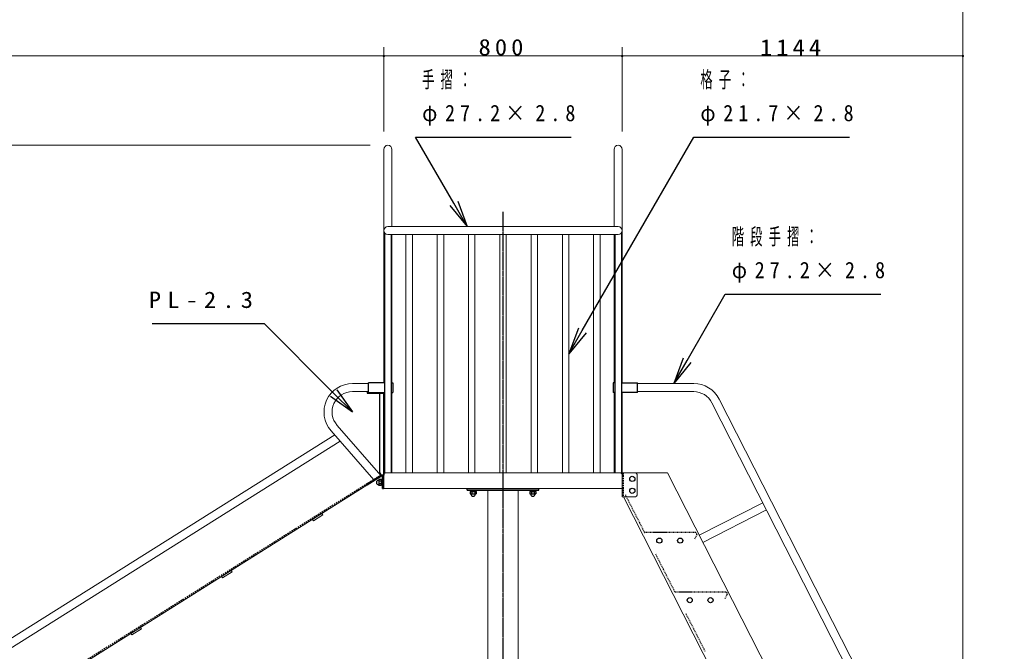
# Model space of a CAD drawing. Units: millimetres at full size. Extents: x -11723 to 0, y -1854 to 8010.
# Drawn here: x -8377 to -5085, y 3601 to 5722 of the extents above; entities that cross this region are included whole.
import ezdxf

# ---------------------------------------------------------------- set-up
doc = ezdxf.new("R2010")
doc.units = ezdxf.units.MM
for name, pattern in [('USER1', [4.5, 2.5, -2]), ('USER2', [6, 3, -1, 1, -1]), ('USER4', [8, 5, -3])]:
    doc.linetypes.add(name, pattern=pattern)
doc.layers.add('線', color=2, linetype='Continuous', lineweight=25)
doc.layers.add('補助', color=2, linetype='Continuous', lineweight=13)
doc.styles.add('ＭＳ ゴシック', font='')
doc.styles.get('ＭＳ ゴシック').set_extended_font_data('MS Gothic')

# ---------------------------------------------------------------- blocks, each defined once
blk = doc.blocks.new('dimension_origin')
at = {"color": 0, "linetype": 'Continuous', "lineweight": -2}
blk.add_circle((0, 0), 1.25, dxfattribs=at)

msp = doc.modelspace()

# ---------------------------------------------------------------- linework, layer by layer
at = {"layer": '線', "color": 7, "lineweight": 13}
for p, q in [((-7154.48, 5286.4), (-7154.48, 4502.575)), ((-7127.28, 5286.4), (-7127.28, 5027.2)), ((-6381.68, 5286.4), (-6381.68, 5027.2)), ((-6354.48, 5286.4), (-6354.48, 4502.575)), ((-7140.88, 5027.2), (-6368.08, 5027.2)), ((-7140.88, 5000), (-6368.08, 5000)), ((-7127.28, 5000), (-7127.28, 4502.575)), ((-7080.33, 5000), (-7080.33, 4200)), ((-7058.63, 5000), (-7058.63, 4200)), ((-6975.33, 5000), (-6975.33, 4200)), ((-6953.63, 5000), (-6953.63, 4200)), ((-6870.33, 5000), (-6870.33, 4200)), ((-6848.63, 5000), (-6848.63, 4200)), ((-6765.33, 5000), (-6765.33, 4200)), ((-6743.63, 5000), (-6743.63, 4200)), ((-6660.33, 5000), (-6660.33, 4200)), ((-6638.63, 5000), (-6638.63, 4200)), ((-6555.33, 5000), (-6555.33, 4200)), ((-6533.63, 5000), (-6533.63, 4200)), ((-6450.33, 5000), (-6450.33, 4200)), ((-6428.63, 5000), (-6428.63, 4200)), ((-6381.68, 5000), (-6381.68, 4502.575)), ((-7259.903, 4500.093), (-7206.28, 4500.093)), ((-6302.68, 4500), (-6114.247, 4500)), ((-7259.692, 4472.893), (-7206.28, 4472.893)), ((-7154.48, 4470.225), (-7154.48, 4200)), ((-7127.28, 4470.225), (-7127.28, 4200)), ((-6381.68, 4470.225), (-6381.68, 4200)), ((-6354.48, 4470.225), (-6354.48, 4200)), ((-6302.68, 4472.8), (-6114.247, 4472.8)), ((-6029.067, 4447.801), (-5208.048, 2836.461)), ((-6053.302, 4435.453), (-5232.283, 2824.113)), ((-7164.846, 4191.127), (-7311.314, 4359.619)), ((-9851.009, 2736.339), (-7319.419, 4327.483)), ((-7188.153, 4176.479), (-7331.842, 4341.774)), ((-9836.534, 2713.31), (-7301.359, 4306.707)), ((-7212.706, 4161.047), (-7163.641, 4191.885)), ((-7211.003, 4158.337), (-7161.938, 4189.176)), ((-7160.513, 4193.036), (-7166.506, 4193.036)), ((-7154.48, 4200), (-6354.48, 4200)), ((-7154.48, 4147.7), (-7154.48, 4192.7)), ((-6309.48, 4200), (-6354.48, 4200)), ((-6354.48, 4200), (-6354.48, 4120)), ((-6354.48, 4192.7), (-6354.48, 4147.7)), ((-6350.48, 4200), (-6202.691, 4200)), ((-6304.48, 4195), (-6304.48, 4125)), ((-6202.691, 4200), (-5084.93, 2006.27)), ((-9744.581, 2567.007), (-7211.482, 4159.099)), ((-7212.706, 4161.047), (-7211.003, 4158.337)), ((-7154.48, 4147.7), (-6354.48, 4147.7)), ((-6805.28, 1630), (-6805.28, 4141.7)), ((-6703.68, 1630), (-6703.68, 4141.7)), ((-6354.48, 4120), (-6309.48, 4120)), ((-6350.48, 4120), (-5234.619, 1930)), ((-5882.216, 4099.678), (-6096.058, 3990.72)), ((-5869.868, 4075.442), (-6083.709, 3966.485))]:
    msp.add_line(p, q, dxfattribs=at)
at = {"layer": '線', "color": 20, "linetype": 'USER2'}
msp.add_line((-6754.48, 1430), (-6754.48, 5077.2), dxfattribs=at)
at = {"layer": '線'}
for p, q in [((-7151.73, 5005.4), (-7151.73, 4200)), ((-6357.23, 5005.4), (-6357.23, 4200)), ((-7130.03, 5000), (-7130.03, 4200)), ((-6378.93, 5000), (-6378.93, 4200)), ((-7206.28, 4470.225), (-7206.28, 4502.575)), ((-7151.73, 4502.575), (-7206.28, 4502.575)), ((-7130.03, 4502.575), (-7124.705, 4502.575)), ((-7124.705, 4502.575), (-7124.705, 4470.225)), ((-6378.93, 4502.575), (-6384.255, 4502.575)), ((-6384.255, 4502.575), (-6384.255, 4470.225)), ((-6357.23, 4502.575), (-6302.68, 4502.575)), ((-6302.68, 4470.225), (-6302.68, 4502.575)), ((-7210.513, 4472.893), (-7210.513, 4467.893)), ((-7210.513, 4467.893), (-7160.513, 4467.893)), ((-7206.28, 4470.225), (-7151.73, 4470.225)), ((-7168.48, 4467.893), (-7154.48, 4467.893)), ((-7168.48, 4201.646), (-7168.48, 4467.893)), ((-7154.48, 4193.036), (-7154.48, 4467.893)), ((-7130.03, 4470.225), (-7124.705, 4470.225)), ((-6378.93, 4470.225), (-6384.255, 4470.225)), ((-6302.68, 4470.225), (-6357.23, 4470.225)), ((-7163.509, 4193.036), (-7168.48, 4201.646)), ((-7163.509, 4193.036), (-7154.48, 4193.036)), ((-7159.18, 4147.7), (-7159.18, 4187.652)), ((-7155.98, 4187.652), (-7155.98, 4147.7)), ((-7154.48, 4200), (-7154.48, 4192.7)), ((-7154.48, 4147.7), (-7154.48, 4196.2)), ((-6354.48, 4200), (-6354.48, 4192.7)), ((-7170.776, 4177.515), (-7171.68, 4175.95)), ((-7171.68, 4175.95), (-7171.68, 4159.45)), ((-7170.776, 4157.885), (-7171.68, 4159.45)), ((-7163.68, 4177.515), (-7170.776, 4177.515)), ((-7163.68, 4172.607), (-7170.776, 4172.607)), ((-7163.68, 4162.793), (-7170.776, 4162.793)), ((-7163.68, 4157.885), (-7170.776, 4157.885)), ((-7163.68, 4177.515), (-7163.68, 4157.885)), ((-7163.68, 4176.9), (-7163.68, 4158.5)), ((-7161.18, 4176.9), (-7163.68, 4176.9)), ((-7163.68, 4167.831), (-7161.18, 4168.501)), ((-7163.68, 4166.899), (-7161.18, 4167.569)), ((-7161.18, 4158.5), (-7163.68, 4158.5)), ((-7159.18, 4177.7), (-7161.18, 4177.7)), ((-7161.18, 4177.7), (-7161.18, 4157.7)), ((-7161.18, 4176.9), (-7161.18, 4158.5)), ((-7159.18, 4157.7), (-7161.18, 4157.7)), ((-7159.18, 4177.7), (-7159.18, 4157.7)), ((-7159.18, 4147.7), (-7155.98, 4147.7)), ((-7154.48, 4147.7), (-7155.98, 4147.7)), ((-6874.48, 4141.7), (-6874.48, 4147.7)), ((-6874.48, 4147.7), (-6634.48, 4147.7)), ((-6874.48, 4141.7), (-6634.48, 4141.7)), ((-6864.48, 4141.724), (-6864.48, 4139.724)), ((-6864.48, 4141.724), (-6844.48, 4141.724)), ((-6864.48, 4139.724), (-6844.48, 4139.724)), ((-6864.295, 4137.224), (-6844.665, 4137.224)), ((-6864.295, 4137.224), (-6864.295, 4130.128)), ((-6864.295, 4130.128), (-6862.73, 4129.224)), ((-6863.68, 4139.724), (-6845.28, 4139.724)), ((-6863.68, 4139.724), (-6863.68, 4137.224)), ((-6863.68, 4137.224), (-6845.28, 4137.224)), ((-6862.73, 4129.224), (-6846.23, 4129.224)), ((-6859.387, 4137.224), (-6859.387, 4130.128)), ((-6854.611, 4137.224), (-6855.281, 4139.724)), ((-6853.679, 4137.224), (-6854.349, 4139.724)), ((-6849.572, 4137.224), (-6849.572, 4130.128)), ((-6844.665, 4130.128), (-6846.23, 4129.224)), ((-6845.28, 4139.724), (-6845.28, 4137.224)), ((-6844.665, 4137.224), (-6844.665, 4130.128)), ((-6844.48, 4141.724), (-6844.48, 4139.724)), ((-6664.48, 4141.724), (-6664.48, 4139.724)), ((-6664.48, 4141.724), (-6644.48, 4141.724)), ((-6664.48, 4139.724), (-6644.48, 4139.724)), ((-6664.295, 4137.224), (-6644.665, 4137.224)), ((-6664.295, 4137.224), (-6664.295, 4130.128)), ((-6664.295, 4130.128), (-6662.73, 4129.224)), ((-6663.68, 4139.724), (-6645.28, 4139.724)), ((-6663.68, 4139.724), (-6663.68, 4137.224)), ((-6663.68, 4137.224), (-6645.28, 4137.224)), ((-6662.73, 4129.224), (-6646.23, 4129.224)), ((-6659.387, 4137.224), (-6659.387, 4130.128)), ((-6654.611, 4137.224), (-6655.281, 4139.724)), ((-6653.679, 4137.224), (-6654.349, 4139.724)), ((-6649.572, 4137.224), (-6649.572, 4130.128)), ((-6644.665, 4130.128), (-6646.23, 4129.224)), ((-6645.28, 4139.724), (-6645.28, 4137.224)), ((-6644.665, 4137.224), (-6644.665, 4130.128)), ((-6644.48, 4141.724), (-6644.48, 4139.724)), ((-6634.48, 4141.7), (-6634.48, 4147.7))]:
    msp.add_line(p, q, dxfattribs=at)
at = {"layer": '線', "color": 4, "linetype": 'USER4'}
for p, q in [((-9746.603, 2570.225), (-7164.439, 4193.155)), ((-6351.28, 4200), (-6351.28, 4120))]:
    msp.add_line(p, q, dxfattribs=at)
at = {"layer": '線', "color": 4, "linetype": 'USER1'}
for p, q in [((-6279.396, 4000.713), (-6343.677, 4126.871)), ((-6109.247, 4000.003), (-6278.238, 4000.003)), ((-6104.258, 3991.861), (-6112.2, 3976.274)), ((-6177.491, 3800.713), (-6241.772, 3926.871)), ((-6007.342, 3800.003), (-6176.333, 3800.003)), ((-6002.353, 3791.861), (-6010.295, 3776.274)), ((-6075.586, 3600.713), (-6139.867, 3726.871))]:
    msp.add_line(p, q, dxfattribs=at)
at = {"layer": '線', "color": 7, "lineweight": 13}
for points in [[(-7394.259, 4044.221), (-7391.066, 4039.142), (-7358.893, 4059.363), (-7362.086, 4064.443)], [(-7699.056, 3852.652), (-7695.863, 3847.572), (-7663.69, 3867.793), (-7666.883, 3872.873)], [(-8003.852, 3661.082), (-8000.66, 3656.002), (-7968.487, 3676.224), (-7971.679, 3681.304)]]:
    msp.add_lwpolyline(points, close=True, dxfattribs=at)
at = {"layer": '線'}
for centre in [(-6320.48, 4180), (-6320.48, 4140), (-6229.647, 3972.703), (-6159.647, 3972.703), (-6127.742, 3772.703), (-6057.742, 3772.703)]:
    msp.add_circle(centre, 8.65, dxfattribs=at)
at = {"layer": '線', "color": 7, "lineweight": 13}
for centre, radius, start, end in [((-7140.88, 5286.4), 13.6, 0, 180), ((-6368.08, 5286.4), 13.6, 0, 180), ((-7140.88, 5013.6), 13.6, 90, 270), ((-6368.08, 5013.6), 13.6, 270, 90), ((-7259.692, 4404.493), 95.6, 90, 221), ((-6114.247, 4404.4), 95.6, 27, 90), ((-7259.692, 4404.493), 68.4, 90, 221), ((-6114.247, 4404.4), 68.4, 27, 90), ((-7160.98, 4187.652), 5, 0, 122.15), ((-7160.98, 4187.652), 1.8, 0, 122.15), ((-7147.18, 4192.7), 7.3, 90, 180), ((-6361.78, 4192.7), 7.3, 0, 90), ((-6309.48, 4195), 5, 0, 90), ((-6309.48, 4125), 5, 270, 0)]:
    msp.add_arc(centre, radius, start, end, dxfattribs=at)
at = {"layer": '線'}
for centre, radius, start, end in [((-7171.68, 4167.7), 7.5, 90, 270), ((-7157.901, 4167.7), 13.779, 159.136, 200.864), ((-7166.526, 4175.061), 4.907, 150.00001, 209.99999), ((-7166.526, 4160.339), 4.907, 150.00001, 209.99999), ((-6861.841, 4134.378), 4.907, 240.00001, 299.99999), ((-6854.48, 4129.224), 7.5, 180, 0), ((-6854.48, 4143.003), 13.779, 249.136, 290.864), ((-6847.119, 4134.378), 4.907, 240.00001, 299.99999), ((-6661.841, 4134.378), 4.907, 240.00001, 299.99999), ((-6654.48, 4129.224), 7.5, 180, 0), ((-6654.48, 4143.003), 13.779, 249.136, 290.864), ((-6647.119, 4134.378), 4.907, 240.00001, 299.99999)]:
    msp.add_arc(centre, radius, start, end, dxfattribs=at)
at = {"layer": '線', "color": 4, "linetype": 'USER1'}
for centre, radius, start, end in [((-6278.238, 4001.303), 1.3, 207, 270), ((-6109.247, 3994.403), 5.6, 333, 90), ((-6176.333, 3801.303), 1.3, 207, 270), ((-6007.342, 3794.403), 5.6, 333, 90)]:
    msp.add_arc(centre, radius, start, end, dxfattribs=at)
at = {"layer": '補助'}
for p, q in [((-5210.73, 2390), (-5210.73, 5830)), ((-7154.48, 5346.4), (-7154.48, 5630)), ((-7154.48, 5346.4), (-7154.48, 5630)), ((-6354.48, 5346.4), (-6354.48, 5630)), ((-6354.48, 5346.4), (-6354.48, 5630)), ((-5210.73, 2390), (-5210.73, 5630)), ((-10597.489, 5600), (-7154.48, 5600)), ((-7154.48, 5600), (-6354.48, 5600)), ((-6354.48, 5600), (-5210.73, 5600)), ((-7200.88, 5300), (-11191.089, 5300))]:
    msp.add_line(p, q, dxfattribs=at)
at = {"layer": '補助', "lineweight": 25}
for p, q in [((-7047.685, 5327.2), (-7017.685, 5327.2)), ((-6919.48, 5105.142), (-7047.685, 5327.2)), ((-7017.685, 5327.2), (-6525.821, 5327.2)), ((-6488.63, 4677.942), (-6113.781, 5327.2)), ((-6113.781, 5327.2), (-6083.781, 5327.2)), ((-6083.781, 5327.2), (-5591.917, 5327.2)), ((-6874.48, 5027.2), (-6919.48, 5105.142)), ((-6906.49, 5112.642), (-6874.48, 5027.2)), ((-6932.47, 5097.642), (-6874.48, 5027.2)), ((-6136.451, 4577.942), (-6008.246, 4800)), ((-6008.246, 4800), (-5978.246, 4800)), ((-5978.246, 4800), (-5486.382, 4800)), ((-7585.292, 4700.093), (-7932.22, 4700.093)), ((-7555.292, 4700.093), (-7585.292, 4700.093)), ((-7323.331, 4468.133), (-7555.292, 4700.093)), ((-6501.62, 4685.442), (-6533.63, 4600)), ((-6533.63, 4600), (-6488.63, 4677.942)), ((-6475.64, 4670.442), (-6533.63, 4600)), ((-6149.442, 4585.442), (-6181.451, 4500)), ((-6181.451, 4500), (-6136.451, 4577.942)), ((-6123.461, 4570.442), (-6181.451, 4500)), ((-7312.725, 4478.739), (-7259.692, 4404.493)), ((-7333.938, 4457.526), (-7259.692, 4404.493)), ((-7259.692, 4404.493), (-7323.331, 4468.133))]:
    msp.add_line(p, q, dxfattribs=at)

# ---------------------------------------------------------------- block references
at = {"layer": '補助', "xscale": 2, "yscale": 2}
for p in [(-7154.48, 5600), (-6354.48, 5600)]:
    msp.add_blockref('dimension_origin', p, dxfattribs=at)
at = {"layer": '補助', "xscale": 2, "yscale": 2, "rotation": 180}
for p in [(-7154.48, 5600), (-6354.48, 5600), (-5210.73, 5600)]:
    msp.add_blockref('dimension_origin', p, dxfattribs=at)

# ---------------------------------------------------------------- texts
at = {"layer": '補助', "char_height": 54.99, "style": 'ＭＳ ゴシック'}
for s, insert, attachment_point in [('\\T1.33;\\W1.1;800', (-6754.48, 5601), 8), ('\\T1.33;\\W1.1;1144', (-5782.605, 5601), 8), ('\\T1.5;\\W0.55;手摺：', (-7025.935, 5548.45), 1), ('\\T1.5;\\W0.55;格子：', (-6092.031, 5548.45), 1), ('\\T1.5;\\W0.9;φ27.2×2.8', (-7025.935, 5435.95), 1), ('\\T1.5;\\W0.9;φ21.7×2.8', (-6092.031, 5435.95), 1), ('\\T1.5;\\W0.55;階段手摺：', (-5986.496, 5021.25), 1), ('\\T1.5;\\W0.9;φ27.2×2.8', (-5986.496, 4908.75), 1), ('\\T1.5;\\W1.1;PL-2.3', (-7943.47, 4808.843), 1)]:
    msp.add_mtext(s, dxfattribs=dict(at, insert=insert, attachment_point=attachment_point))

doc.saveas('drawing.dxf')
